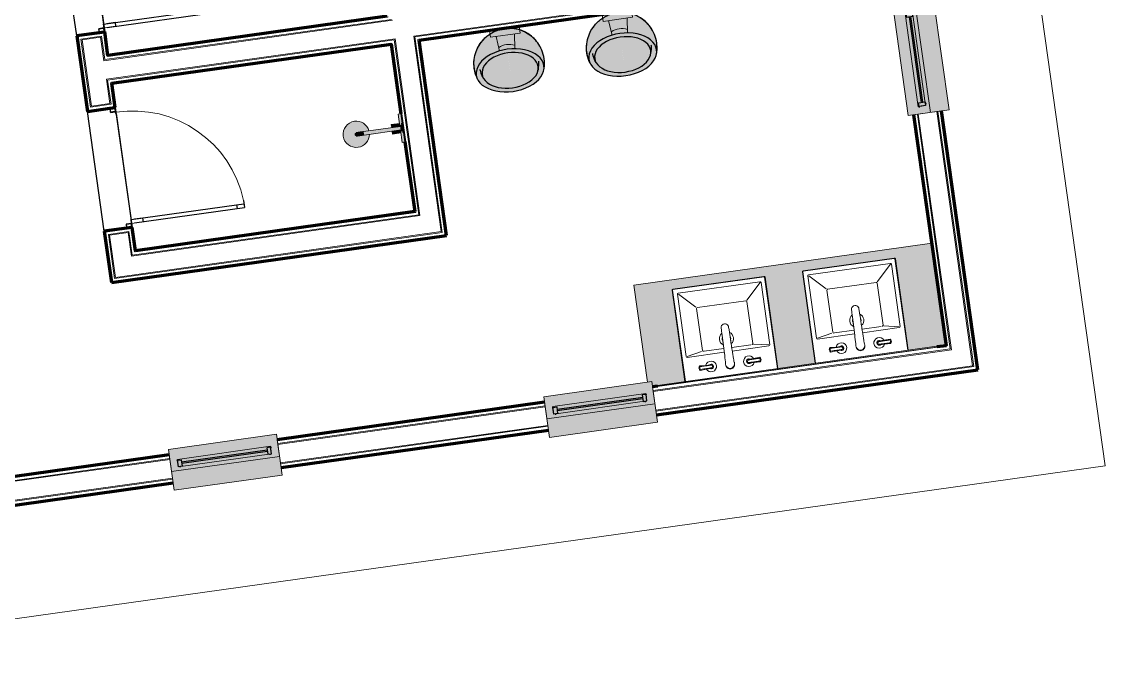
# Model space of a CAD drawing. Extents: x 1450 to 1868, y 82 to 351.
# Drawn here: x 1586.115 to 1590.727, y 210.075 to 212.772 of the extents above; entities that cross this region are included whole.
import ezdxf

# ---------------------------------------------------------------- set-up
doc = ezdxf.new("R2010")
doc.units = 0
doc.header["$LTSCALE"] = 0.5
for name, color, linetype, lineweight in [('A-DOOR', 31, 'CONTINUOUS', 25), ('A-DOOR-FRAM', 31, 'CONTINUOUS', 9), ('A-DOOR-GLAZ', 31, 'CONTINUOUS', 25), ('A-FLOR', 192, 'CONTINUOUS', 9), ('A-GLAZ', 151, 'CONTINUOUS', 9), ('A-WALL', 113, 'CONTINUOUS', 30), ('P-SANR-FIXT', 6, 'CONTINUOUS', 9)]:
    doc.layers.add(name, color=color, linetype=linetype, lineweight=lineweight)

# ---------------------------------------------------------------- blocks, each defined once
blk = doc.blocks.new('Lavatório duplo com espelho - 400 x 500mm 2-3396466-Planta Baixa')
at = {"layer": 'P-SANR-FIXT'}
for points in [[(-651.7, 75), (-625, 75), (-625, 79), (-475, 79), (-474.6, 571.5), (-472, 573), (17.8, 572.9), (20, 570), (20.5, 79), (225, 79), (225.4, 571.5), (228, 573), (717.8, 572.9), (720, 570), (720.5, 79), (875, 79), (875, 75), (925, 75), (925, 625), (-675, 625), (-675, 104), (-651.7, 104)], [(-625, 75), (875, 75), (875, 79), (-625, 79)]]:
    blk.add_hatch(color=256, dxfattribs=at).paths.add_polyline_path(points, flags=0)
for p, q in [((925, 625), (-675, 625)), ((-675, 625), (-675, 104)), ((-477, 80), (-477, 570)), ((-475, 570), (-475, 79)), ((-472, 575), (17, 575)), ((17, 573), (-472, 573)), ((-452, 210), (-452, 545)), ((-447, 550), (-8, 550)), ((-447, 545), (-365.1, 463.1)), ((-8, 545), (-90.3, 462.7)), ((-3, 545), (-3, 210)), ((20, 79), (20, 570)), ((22, 570), (22, 80)), ((223, 80), (223, 570)), ((225, 570), (225, 79)), ((228, 575), (717, 575)), ((717, 573), (228, 573)), ((248, 210), (248, 545)), ((253, 550), (692, 550)), ((253, 545), (334.9, 463.1)), ((692, 545), (609.7, 462.7)), ((697, 545), (697, 210)), ((720, 79), (720, 570)), ((722, 570), (722, 80)), ((-362, 230), (-362, 455)), ((-357, 460), (-97, 460)), ((-92, 230), (-92, 455)), ((338, 230), (338, 455)), ((343, 460), (603, 460)), ((608, 230), (608, 455)), ((-247.4, 250.9), (-247.5, 242)), ((-247.3, 258.6), (-247.4, 250.9)), ((-205.8, 250.9), (-205.8, 258.6)), ((-205.7, 242), (-205.8, 250.9)), ((452.6, 250.9), (452.5, 242)), ((452.7, 258.6), (452.6, 250.9)), ((494.2, 250.9), (494.2, 258.6)), ((494.3, 242), (494.2, 250.9)), ((-447, 210), (-367, 226)), ((-248.1, 205), (-447, 205)), ((-353.5, 225), (-357, 225)), ((-247.6, 225), (-353.5, 225)), ((-103.4, 225), (-205.5, 225)), ((-8, 205), (-205.1, 205)), ((-8, 210), (-87.7, 225.5)), ((253, 210), (333, 226)), ((451.9, 205), (253, 205)), ((346.5, 225), (343, 225)), ((452.4, 225), (346.5, 225)), ((596.6, 225), (494.5, 225)), ((692, 205), (494.9, 205)), ((692, 210), (612.3, 225.5)), ((-388.6, 151.7), (-354.8, 149.4)), ((-354.8, 129.3), (-388.6, 127)), ((-354.8, 149.4), (-330.2, 149.4)), ((-354.8, 129.3), (-330.2, 129.3)), ((-98.3, 149.4), (-123, 149.4)), ((-98.3, 129.3), (-123, 129.3)), ((-64.6, 151.7), (-98.3, 149.4)), ((-98.3, 129.3), (-64.6, 127)), ((311.4, 151.7), (345.2, 149.4)), ((345.2, 129.3), (311.4, 127)), ((345.2, 149.4), (369.8, 149.4)), ((345.2, 129.3), (369.8, 129.3)), ((601.7, 149.4), (577, 149.4)), ((601.7, 129.3), (577, 129.3)), ((635.4, 151.7), (601.7, 149.4)), ((601.7, 129.3), (635.4, 127)), ((-625, 79), (875, 79)), ((-625, 75), (-625, 79)), ((875, 75), (-625, 75)), ((875, 79), (875, 75))]:
    blk.add_line(p, q, dxfattribs=at)
for centre, radius, start, end in [((-472, 570), 5, 90, 180), ((-472, 570), 3, 90, 180), ((-447, 545), 5, 90, 180), ((-8, 545), 5, 0, 90), ((17, 570), 5, 0, 90), ((17, 570), 3, 0, 90), ((228, 570), 5, 90, 180), ((228, 570), 3, 90, 180), ((253, 545), 5, 90, 180), ((692, 545), 5, 0, 90), ((717, 570), 5, 0, 90), ((717, 570), 3, 0, 90), ((-357, 455), 5, 90, 180), ((-97, 455), 5, 0, 90), ((343, 455), 5, 90, 180), ((603, 455), 5, 0, 90), ((-226.6, 332.9), 21.1, 24.474, 155.31988), ((473.4, 332.9), 21.1, 24.474, 155.31988), ((-227, 275), 37.5, 124.18954, 180), ((750.2, 281.4), 997.4, 179.05381, 180.55069), ((-5463.8, 384), 5217.4, 359.05381, 359.30949), ((-9.9, 318.3), 236.9, 176.65536, 179.30949), ((-311.5, 335.9), 65.2, 356.65536, 358.22974), ((-284.2, 337.7), 38, 356.38928, 358.05381), ((-202, 332.5), 44.3, 176.38928, 178.22974), ((-177.1, 334), 69.1, 173.58966, 178.05381), ((-276.1, 334), 69.1, 1.94619, 6.35264), ((-169, 337.7), 38, 181.94619, 183.61072), ((-251.2, 332.5), 44.3, 1.77026, 3.61072), ((-141.7, 335.9), 65.2, 181.77026, 183.34464), ((-443.3, 318.3), 236.9, 0.69051, 3.34464), ((5010.6, 384), 5217.4, 180.69051, 180.94619), ((-1203.3, 281.4), 997.4, 359.44931, 0.94619), ((-227, 275), 37.5, 0, 54.20278), ((473, 275), 37.5, 124.18954, 180), ((1450.2, 281.4), 997.4, 179.05381, 180.55069), ((-4763.8, 384), 5217.4, 359.05381, 359.30949), ((690.1, 318.3), 236.9, 176.65536, 179.30949), ((388.5, 335.9), 65.2, 356.65536, 358.22974), ((415.8, 337.7), 38, 356.38928, 358.05381), ((498, 332.5), 44.3, 176.38928, 178.22974), ((522.9, 334), 69.1, 173.58966, 178.05381), ((423.9, 334), 69.1, 1.94619, 6.35264), ((531, 337.7), 38, 181.94619, 183.61072), ((448.8, 332.5), 44.3, 1.77026, 3.61072), ((558.3, 335.9), 65.2, 181.77026, 183.34464), ((256.7, 318.3), 236.9, 0.69051, 3.34464), ((5710.6, 384), 5217.4, 180.69051, 180.94619), ((-503.3, 281.4), 997.4, 359.44931, 0.94619), ((473, 275), 37.5, 0, 54.20278), ((-227, 275), 37.5, 180, 235.04484), ((-227, 275), 23, 161.58881, 180), ((-227, 275), 23, 180, 198.506), ((-848.6, 230.1), 601, 358.17109, 0.05642), ((169.8, 231.1), 417.4, 178.50101, 180.05642), ((-596.8, 271.5), 349.6, 358.77069, 0.05162), ((-75.9, 260.3), 171.4, 178.77069, 180.56789), ((143.6, 271.5), 349.6, 179.94838, 181.22931), ((-377.3, 260.3), 171.4, 359.43211, 1.22931), ((-623, 231.1), 417.4, 359.94358, 1.49899), ((395.4, 230.1), 601, 179.94358, 181.82891), ((-227, 275), 37.5, 306.53244, 0), ((-227, 275), 23, 0, 12.92122), ((-227, 275), 23, 346.9629, 0), ((473, 275), 37.5, 180, 235.04484), ((473, 275), 23, 161.58881, 180), ((473, 275), 23, 180, 198.506), ((-148.6, 230.1), 601, 358.17109, 0.05642), ((869.8, 231.1), 417.4, 178.50101, 180.05642), ((103.2, 271.5), 349.6, 358.77069, 0.05162), ((624.1, 260.3), 171.4, 178.77069, 180.56789), ((843.6, 271.5), 349.6, 179.94838, 181.22931), ((322.7, 260.3), 171.4, 359.43211, 1.22931), ((77, 231.1), 417.4, 359.94358, 1.49899), ((1095.4, 230.1), 601, 179.94358, 181.82891), ((473, 275), 37.5, 306.53244, 0), ((473, 275), 23, 0, 12.92122), ((473, 275), 23, 346.9629, 0), ((-447, 210), 5, 180, 270), ((-357, 230), 5, 180, 270), ((2932.3, 109.4), 3181.8, 178.17109, 179.03124), ((-3385.5, 109.4), 3181.8, 0.96876, 1.82891), ((-97, 230), 5, 270, 0), ((-8, 210), 5, 270, 360), ((253, 210), 5, 180, 270), ((343, 230), 5, 180, 270), ((3632.3, 109.4), 3181.8, 178.17109, 179.03124), ((-2685.5, 109.4), 3181.8, 0.96876, 1.82891), ((603, 230), 5, 270, 0), ((692, 210), 5, 270, 360), ((-372.7, 138.6), 20.6, 140.55656, 178.01703), ((-372.7, 140.1), 20.6, 181.98297, 219.44344), ((-379.1, 139.4), 9.82, 131.08811, 228.73919), ((-328.2, 139.4), 28.5, 200.60583, 159.39417), ((-328.2, 139.4), 12.4, 234.01699, 125.98301), ((-330.2, 157.6), 8.21, 270, 310), ((-330.2, 121.1), 8.21, 50, 90), ((-221, 143.1), 30.2, 196, 245.65439), ((-370.3, 159.5), 121.3, 353.36191, 1.74085), ((-226.6, 130.8), 16.7, 245.65439, 294.34561), ((-232.2, 143.1), 30.2, 294.34561, 344), ((-82.9, 159.5), 121.3, 178.25915, 186.63809), ((-125, 139.4), 28.5, 20.60583, 339.39417), ((-125, 139.4), 12.4, 54.01699, 305.98301), ((-123, 157.6), 8.21, 230, 270), ((-123, 121.1), 8.21, 90, 130), ((-74, 139.4), 9.82, 311.26081, 48.91189), ((-80.5, 138.6), 20.6, 1.98297, 39.44344), ((-80.5, 140.1), 20.6, 320.55656, 358.01703), ((327.3, 138.6), 20.6, 140.55656, 178.01703), ((327.3, 140.1), 20.6, 181.98297, 219.44344), ((320.9, 139.4), 9.82, 131.08811, 228.73919), ((371.8, 139.4), 28.5, 200.60583, 159.39417), ((371.8, 139.4), 12.4, 234.01699, 125.98301), ((369.8, 157.6), 8.21, 270, 310), ((369.8, 121.1), 8.21, 50, 90), ((479, 143.1), 30.2, 196, 245.65439), ((329.7, 159.5), 121.3, 353.36191, 1.74085), ((473.4, 130.8), 16.7, 245.65439, 294.34561), ((467.8, 143.1), 30.2, 294.34561, 344), ((617.1, 159.5), 121.3, 178.25915, 186.63809), ((575, 139.4), 28.5, 20.60583, 339.39417), ((575, 139.4), 12.4, 54.01699, 305.98301), ((577, 157.6), 8.21, 230, 270), ((577, 121.1), 8.21, 90, 130), ((626, 139.4), 9.82, 311.26081, 48.91189), ((619.5, 138.6), 20.6, 1.98297, 39.44344), ((619.5, 140.1), 20.6, 320.55656, 358.01703), ((-472, 80), 5, 180, 192.72792), ((17, 80), 5, 347.27208, 360), ((228, 80), 5, 180, 192.72792), ((717, 80), 5, 347.27208, 360)]:
    blk.add_arc(centre, radius, start, end, dxfattribs=at)
for centre, start_param, end_param in [((-330.5, 139.4), 1.570796, 4.712389), ((-122.6, 139.4), 4.712389, 7.853982), ((369.5, 139.4), 1.570796, 4.712389), ((577.4, 139.4), 4.712389, 7.853982)]:
    blk.add_ellipse(centre, major_axis=(-9.92, 0), ratio=0.745626, start_param=start_param, end_param=end_param, dxfattribs=at)
for points, knots in [([(-385.6, 146.8), (-379.1, 146.8), (-370.4, 146.9), (-360.4, 146.9), (-353.6, 147), (-347.5, 147), (-341.9, 147), (-337, 147), (-333.3, 146.9), (-331, 146.9), (-330.5, 146.8), (-330.5, 146.8)], [0, 0, 0, 0, 0.2, 0.3, 0.4, 0.5, 0.6, 0.7, 0.8, 0.9, 1, 1, 1, 1]), ([(-385.6, 132), (-379.1, 131.9), (-370.4, 131.8), (-360.4, 131.8), (-353.6, 131.8), (-347.5, 131.7), (-341.9, 131.7), (-337, 131.8), (-333.3, 131.8), (-331, 131.9), (-330.5, 131.9), (-330.5, 132)], [0, 0, 0, 0, 0.2, 0.3, 0.4, 0.5, 0.6, 0.7, 0.8, 0.9, 1, 1, 1, 1]), ([(-249.8, 145.5), (-250.2, 143.2), (-250.6, 138.8), (-249.8, 132.1), (-247.7, 125.8), (-243.3, 118.5), (-235.3, 112), (-224.1, 110.4), (-214, 114.5), (-206.6, 122.6), (-203.2, 131.8), (-202.6, 139.6), (-203, 143.5), (-203.3, 145.5)], [0, 0, 0, 0, 0.066667, 0.133333, 0.2, 0.266667, 0.4, 0.533333, 0.65, 0.766667, 0.883333, 0.941667, 1, 1, 1, 1]), ([(-67.6, 146.8), (-74.1, 146.8), (-82.8, 146.9), (-92.8, 146.9), (-99.5, 147), (-105.7, 147), (-111.2, 147), (-116.2, 147), (-119.9, 146.9), (-122.2, 146.9), (-122.6, 146.8), (-122.6, 146.8)], [0, 0, 0, 0, 0.2, 0.3, 0.4, 0.5, 0.6, 0.7, 0.8, 0.9, 1, 1, 1, 1]), ([(-67.6, 132), (-74.1, 131.9), (-82.8, 131.8), (-92.8, 131.8), (-99.5, 131.8), (-105.7, 131.7), (-111.2, 131.7), (-116.2, 131.8), (-119.9, 131.8), (-122.2, 131.9), (-122.6, 131.9), (-122.6, 132)], [0, 0, 0, 0, 0.2, 0.3, 0.4, 0.5, 0.6, 0.7, 0.8, 0.9, 1, 1, 1, 1]), ([(314.4, 146.8), (320.9, 146.8), (329.6, 146.9), (339.6, 146.9), (346.4, 147), (352.5, 147), (358.1, 147), (363, 147), (366.7, 146.9), (369, 146.9), (369.5, 146.8), (369.5, 146.8)], [0, 0, 0, 0, 0.2, 0.3, 0.4, 0.5, 0.6, 0.7, 0.8, 0.9, 1, 1, 1, 1]), ([(314.4, 132), (320.9, 131.9), (329.6, 131.8), (339.6, 131.8), (346.4, 131.8), (352.5, 131.7), (358.1, 131.7), (363, 131.8), (366.7, 131.8), (369, 131.9), (369.5, 131.9), (369.5, 132)], [0, 0, 0, 0, 0.2, 0.3, 0.4, 0.5, 0.6, 0.7, 0.8, 0.9, 1, 1, 1, 1]), ([(450.2, 145.5), (449.8, 143.2), (449.4, 138.8), (450.2, 132.1), (452.3, 125.8), (456.7, 118.5), (464.7, 112), (475.9, 110.4), (486, 114.5), (493.4, 122.6), (496.8, 131.8), (497.4, 139.6), (497, 143.5), (496.7, 145.5)], [0, 0, 0, 0, 0.066667, 0.133333, 0.2, 0.266667, 0.4, 0.533333, 0.65, 0.766667, 0.883333, 0.941667, 1, 1, 1, 1]), ([(632.4, 146.8), (625.9, 146.8), (617.2, 146.9), (607.2, 146.9), (600.5, 147), (594.3, 147), (588.8, 147), (583.8, 147), (580.1, 146.9), (577.8, 146.9), (577.4, 146.8), (577.4, 146.8)], [0, 0, 0, 0, 0.2, 0.3, 0.4, 0.5, 0.6, 0.7, 0.8, 0.9, 1, 1, 1, 1]), ([(632.4, 132), (625.9, 131.9), (617.2, 131.8), (607.2, 131.8), (600.5, 131.8), (594.3, 131.7), (588.8, 131.7), (583.8, 131.8), (580.1, 131.8), (577.8, 131.9), (577.4, 131.9), (577.4, 132)], [0, 0, 0, 0, 0.2, 0.3, 0.4, 0.5, 0.6, 0.7, 0.8, 0.9, 1, 1, 1, 1])]:
    blk.add_open_spline(points, degree=3, knots=knots, dxfattribs=at)
blk = doc.blocks.new('FDE_H606_MictórioIndividualAutoSifonado - H606_MictórioIndividualAutoSifonado-3444042-Planta Baixa')
at = {"layer": 'P-SANR-FIXT'}
for points in [[(125, 414.8), (77.9, 411), (34.1, 399.7), (-3.5, 381.7), (-32.4, 358.3), (-50.6, 331), (-56.8, 301.7), (-50.6, 272.4), (-32.4, 245.2), (-3.5, 221.7), (34.1, 203.8), (77.9, 192.5), (125, 188.6), (125, 208), (80.7, 212.3), (43.5, 222.8), (11.1, 240.3), (-12.1, 262.8), (-24.1, 288.4), (-24.1, 315.1), (-11.1, 341.6), (11.1, 363.1), (43.5, 380.6), (82.6, 391.7), (125, 395.5)], [(172.1, 411), (125, 414.8), (125, 395.5), (169.3, 391.2), (206.5, 380.6), (238.9, 363.1), (262.2, 340.3), (274.1, 315.1), (274.1, 288.4), (262.1, 262.8), (237.3, 239.5), (206.5, 222.8), (166.8, 211.7), (125, 208), (125, 188.6), (172.1, 192.5), (215.9, 203.8), (253.5, 221.7), (282.4, 245.2), (300.6, 272.4), (306.8, 301.7), (300.6, 331), (282.4, 358.3), (253.5, 381.7), (215.9, 399.7), (176, 410)], [(125, 395.5), (79.8, 390.9), (43.5, 380.6), (11.1, 363.1), (-12.1, 340.7), (-24.1, 315.1), (-24.1, 288.4), (-11.3, 262), (11.1, 240.3), (43.5, 222.8), (82.6, 211.8), (125, 208), (125, 385.7)], [(167.4, 391.7), (125, 395.5), (125.2, 208), (170.4, 212.6), (206.9, 223.1), (238.9, 240.3), (262.4, 263.5), (274.1, 288.4), (274.1, 315.1), (261.9, 340.8), (238.9, 363.1), (206.5, 380.6), (169.3, 391.2)], [(-50.6, 331), (-60.7, 287.9), (-60.9, 247.4), (-55.3, 214.7), (-47.3, 192.9), (-27, 155.7), (-9.8, 134.8), (14.6, 113.7), (36.2, 99.9), (59.9, 89.7), (72.3, 85.2), (92.2, 80.4), (125, 78.6), (125, 188.6), (77.4, 192.6), (34.1, 203.8), (-3.5, 221.7), (-32.4, 245.2), (-50.8, 273.3), (-56.8, 301.7), (-53.1, 319.1)], [(300.6, 331), (306.8, 301.7), (300.6, 272.4), (281.7, 244.6), (253.5, 221.7), (215.9, 203.8), (168.9, 192.2), (125, 188.6), (125, 78.6), (143.2, 78.4), (158.3, 80.5), (180.1, 85.8), (197.9, 92.2), (231.2, 111), (248.4, 124.2), (262.5, 139.8), (268.7, 147.1), (285.9, 169.8), (296.2, 188.8), (305.9, 217.7), (310.8, 241.2), (310.9, 289.9), (303.9, 317.7)]]:
    blk.add_hatch(color=256, dxfattribs=at).paths.add_polyline_path(points, flags=0)
for p, q in [((75.6, 112.8), (84, 192.6)), ((166, 192.6), (174.4, 112.8)), ((45.5, 75), (45.5, 112.8)), ((45.5, 112.8), (204.5, 112.8)), ((204.5, 112.8), (204.5, 75))]:
    blk.add_line(p, q, dxfattribs=at)
at = {"layer": 'P-SANR-FIXT', "lineweight": 25, "flags": 128}
for points in [[(-53.1, 324.4), (-56.4, 313.4), (-59, 301.9), (-60.9, 290.1), (-62.1, 278.2), (-62.5, 266.1), (-62.2, 254), (-61.1, 242), (-59.2, 230.2), (-56.6, 218.7), (-53.4, 207.6), (-49.6, 197), (-45.4, 186.9), (-40.6, 177.4), (-35.6, 168.4), (-30.2, 160), (-24.6, 152.2), (-18.9, 144.9), (-13.1, 138.2), (-7.2, 132.1), (-1.2, 126.4), (4.7, 121.2), (10.6, 116.5), (16.5, 112.1), (22.3, 108.1), (28, 104.5), (33.7, 101.2), (39.2, 98.2), (44.7, 95.5), (50.1, 93.1), (55.4, 90.8), (60.7, 88.8), (65.8, 87), (70.9, 85.4), (75.9, 83.9), (80.9, 82.7), (85.8, 81.6), (90.6, 80.6), (95.4, 79.7), (100.2, 79), (104.9, 78.5), (109.6, 78), (114.2, 77.7), (118.9, 77.5), (123.5, 77.4), (125, 77.4)], [(-21.2, 324.4), (-24.5, 315.5), (-27.2, 306.2), (-29.5, 296.6), (-31.1, 286.7), (-32.1, 276.7), (-32.2, 274.2)], [(303.1, 324.4), (306.4, 313.4), (309, 301.9), (310.9, 290.1), (312.1, 278.2), (312.5, 266.1), (312.2, 254), (311.1, 242), (309.2, 230.2), (306.6, 218.7), (303.4, 207.6), (299.6, 197), (295.4, 186.9), (290.6, 177.4), (285.6, 168.4), (280.2, 160), (274.6, 152.2), (268.9, 144.9), (263.1, 138.2), (257.2, 132.1), (251.2, 126.4), (245.3, 121.2), (239.4, 116.5), (233.5, 112.1), (227.7, 108.1), (222, 104.5), (216.3, 101.2), (210.8, 98.2), (205.3, 95.5), (199.9, 93.1), (194.6, 90.8), (189.3, 88.8), (184.2, 87), (179.1, 85.4), (174.1, 83.9), (169.1, 82.7), (164.2, 81.6), (159.4, 80.6), (154.6, 79.7), (149.8, 79), (145.1, 78.5), (140.4, 78), (135.8, 77.7), (131.1, 77.5), (126.5, 77.4), (125, 77.4)], [(271.2, 324.4), (274.5, 315.5), (277.2, 306.2), (279.5, 296.6), (281.1, 286.7), (282.1, 276.7), (282.2, 274.2)]]:
    blk.add_lwpolyline(points, dxfattribs=at)
at = {"layer": 'P-SANR-FIXT'}
for centre, radius, start, end in [((125, 265.6), 187.5, 162.68953, 244.91015), ((125, 265.6), 187.5, 295.11059, 16.76326), ((125.1, 262.9), 99.8, 244.36878, 269.94959), ((124.9, 262.9), 99.8, 270.05041, 295.63122)]:
    blk.add_arc(centre, radius, start, end, dxfattribs=at)
for major_axis, start_param, end_param in [((-181.8, 0), 4.712389, 7.853982), ((-181.8, 0), 1.570796, 4.712389), ((-150.7, 0), 4.712389, 7.853982), ((-150.7, 0), 1.570796, 4.712389)]:
    blk.add_ellipse((125, 301.7), major_axis=major_axis, ratio=0.622243, start_param=start_param, end_param=end_param, dxfattribs=at)
at = {"layer": 'P-SANR-FIXT', "lineweight": 25}
for major_axis, start_param, end_param in [((-181.8, 0), 4.712389, 7.853982), ((-181.8, 0), 1.570796, 4.712389), ((-150.7, 0), 4.712389, 7.853982), ((-150.7, 0), 1.570796, 4.712389)]:
    blk.add_ellipse((125, 301.7), major_axis=major_axis, ratio=0.622243, start_param=start_param, end_param=end_param, dxfattribs=at)
blk = doc.blocks.new('Porta de Abrir Metálica Veneziana - 60x150cm-3444055-Planta Baixa')
at = {"layer": 'A-DOOR-FRAM', "lineweight": 25}
h = blk.add_hatch(color=256, dxfattribs=at)
h.paths.add_polyline_path([(-226.9, 73), (-259.4, 73), (-259.4, 72), (-237.9, 72)], flags=0)
h.paths.add_polyline_path([(-236.9, 72), (-237.9, 72), (-237.9, 47), (-259.4, 47), (-259.4, 46), (-236.9, 46), (-236.9, 71.8)], flags=0)
h.paths.add_polyline_path([(-226.9, 72), (-226.9, 73), (-234.4, 72), (-227.1, 72)], flags=0)
h = blk.add_hatch(color=256, dxfattribs=at)
h.paths.add_polyline_path([(364.1, 47), (364.1, 72), (384.6, 72), (384.3, 73), (363.1, 73), (363.1, 47)], flags=0)
h.paths.add_polyline_path([(384.6, 46), (384.6, 47), (363.9, 46.9), (363.1, 46), (380.5, 46)], flags=0)
at = {"layer": 'A-DOOR'}
for p, q in [((325.9, 681.4), (363, 681.4)), ((343, 641.4), (343, 681.4)), ((343, 641.4), (363, 641.4)), ((363, 90.7), (363, 681.4)), ((343, 136.7), (343, 93)), ((343, 136.7), (363, 136.7)), ((-259.4, 75), (384.6, 75)), ((-259.4, 75), (384.6, 75)), ((-226.9, 75), (384.6, 75)), ((363, 75), (343, 75))]:
    blk.add_line(p, q, dxfattribs=at)
at = {"layer": 'A-DOOR', "lineweight": 9}
blk.add_line((363, 136.7), (363, 75), dxfattribs=at)
blk.add_arc((366, 82.7), 600, 93.83063, 180.73532, dxfattribs=at)
at = {"layer": 'A-DOOR-FRAM', "lineweight": 25}
for p, q in [((-226.9, 73), (-259.4, 73)), ((-259.4, 73), (-259.4, 72)), ((-259.4, 72), (-237.9, 72)), ((-237.9, 72), (-237.9, 47)), ((-236.9, 46), (-236.9, 72)), ((-236.9, 72), (-226.9, 72)), ((-226.9, 72), (-226.9, 73)), ((384.6, 73), (363.1, 73)), ((363.1, 73), (363.1, 47)), ((364.1, 47), (364.1, 72)), ((364.1, 72), (384.6, 72)), ((384.6, 72), (384.6, 73)), ((-237.9, 47), (-259.4, 47)), ((-259.4, 47), (-259.4, 46)), ((-259.4, 46), (-236.9, 46)), ((363.1, 47), (363.1, 46)), ((363.1, 46), (384.6, 46)), ((384.6, 47), (364.1, 47)), ((384.6, 46), (384.6, 47))]:
    blk.add_line(p, q, dxfattribs=at)
at = {"layer": 'A-DOOR-GLAZ'}
blk.add_line((343, 75), (343, 641.4), dxfattribs=at)
blk = doc.blocks.new('Chuveiro Elétrico - de parede-169925-Planta Baixa')
at = {"layer": 'P-SANR-FIXT'}
h = blk.add_hatch(color=256, dxfattribs=at)
h.paths.add_polyline_path([(76.2, 70.6), (76.2, 84.9), (25.4, 84.4), (25, 81.7), (15.2, 81.3), (14.7, 73.8), (9.4, 73.4), (9.4, 70.6), (74.2, 70.6)], flags=0)
h.paths.add_polyline_path([(-9.4, 70.6), (-9.4, 73.8), (-15.2, 73.9), (-15.2, 81.7), (-25.4, 82.2), (-25.4, 84.9), (-76.2, 84.5), (-76.2, 70.6), (-9.5, 70.6)], flags=0)
for points in [[(25.4, 81.7), (25, 84.9), (-25.4, 84.9), (-25, 81.7), (24.5, 81.7)], [(15.2, 73.8), (14.7, 81.7), (-15.2, 81.3), (-14.7, 73.8), (14.7, 73.8)], [(9.4, -124.7), (9.1, 73.8), (-9.4, 73.6), (-9.1, -124.7), (9.1, -124.7)], [(67.1, -183.5), (69.5, -165.5), (67.1, -147.4), (60.1, -130.5), (49, -116.1), (34.5, -105), (17.7, -98), (9.4, -96.9), (9.1, -167.6), (7.1, -171.2), (5.4, -172.8), (3.4, -173.8), (1.5, -174.3), (-2.1, -174.3), (-3.9, -173.6), (-5.6, -172.6), (-7.8, -170.3), (-8.6, -168.6), (-9.3, -165.6), (-9.4, -161.2), (-9.4, -96.8), (-19.5, -98.4), (-35.3, -105), (-49.8, -116.1), (-60.9, -130.5), (-67.9, -147.4), (-70.2, -165.5), (-67.9, -183.5), (-60.9, -200.4), (-49.8, -214.8), (-35.3, -225.9), (-18.5, -232.9), (-0.4, -235.3), (17.7, -232.9), (34.5, -225.9), (49, -214.8), (60.1, -200.4), (66.8, -184.1)], [(9.1, -167.6), (9.4, -158.6), (9.1, -124.7), (-9.4, -124.7), (-9.1, -167.6), (-7.2, -171), (-5.6, -172.6), (-3.9, -173.6), (-1.1, -174.4), (1.6, -174.3), (3.4, -173.8), (6.3, -172), (7.1, -171.2), (8.5, -168.9)]]:
    blk.add_hatch(color=256, dxfattribs=at).paths.add_polyline_path(points, flags=0)
h = blk.add_hatch(color=256, dxfattribs=at)
h.paths.add_polyline_path([(25.4, 26.2), (25.4, 70.6), (9.4, 70.2), (9.4, 26.2), (24.5, 26.2)], flags=0)
h.paths.add_polyline_path([(-9.4, 26.2), (-9.8, 70.6), (-25.4, 70.6), (-25.4, 26.2), (-11.4, 26.2)], flags=0)
for p, q in [((-76.2, 84.9), (-76.2, 70.6)), ((-9.5, 70.6), (-76.2, 70.6)), ((-75.9, 84.9), (-25.6, 84.9)), ((-25.4, 84.9), (-25.4, 81.7)), ((-25.4, 84.9), (25.4, 84.9)), ((25.4, 81.7), (-25.4, 81.7)), ((-25.4, 70.6), (-25.4, 26.2)), ((-15.2, 81.7), (-15.2, 73.8)), ((15.2, 73.8), (-15.2, 73.8)), ((-9.4, 73.8), (-9.4, -124.7)), ((9.4, -124.7), (9.4, 73.8)), ((76.2, 70.6), (9.5, 70.6)), ((15.2, 73.8), (15.2, 81.7)), ((25.4, 81.7), (25.4, 84.9)), ((25.4, 26.2), (25.4, 70.6)), ((25.6, 84.9), (75.9, 84.9)), ((76.2, 70.6), (76.2, 84.9)), ((-9.4, 26.2), (-25.4, 26.2)), ((25.4, 26.2), (9.4, 26.2))]:
    blk.add_line(p, q, dxfattribs=at)
at = {"layer": 'P-SANR-FIXT', "flags": 128}
for points in [[(-9.4, -124.7), (-9.4, -126.3), (-9.4, -128), (-9.4, -129.6), (-9.4, -131.2), (-9.4, -132.8), (-9.4, -134.3), (-9.4, -135.9), (-9.4, -137.4), (-9.4, -139), (-9.4, -140.5), (-9.4, -141.9), (-9.4, -143.4), (-9.4, -144.8), (-9.4, -146.2), (-9.4, -147.5), (-9.4, -148.9), (-9.4, -150.1), (-9.4, -151.4), (-9.4, -152.6), (-9.4, -153.7), (-9.4, -154.8), (-9.4, -155.9), (-9.4, -156.9), (-9.4, -157.8), (-9.4, -158.7), (-9.4, -159.6), (-9.4, -160.4), (-9.4, -161.1), (-9.4, -161.8), (-9.4, -162.4), (-9.4, -162.9), (-9.4, -163.4), (-9.4, -163.9), (-9.4, -164.2), (-9.4, -164.5), (-9.4, -164.8), (-9.4, -165), (-9.4, -165.1), (-9.4, -165.1), (-9.4, -165.1)], [(9.4, -165.1), (9.4, -165.1), (9.4, -165), (9.4, -164.8), (9.4, -164.6), (9.4, -164.3), (9.4, -164), (9.4, -163.6), (9.4, -163.1), (9.4, -162.5), (9.4, -161.9), (9.4, -161.3), (9.4, -160.6), (9.4, -159.8), (9.4, -159), (9.4, -158.1), (9.4, -157.1), (9.4, -156.1), (9.4, -155.1), (9.4, -154), (9.4, -152.9), (9.4, -151.7), (9.4, -150.5), (9.4, -149.2), (9.4, -147.9), (9.4, -146.6), (9.4, -145.2), (9.4, -143.8), (9.4, -142.3), (9.4, -140.9), (9.4, -139.4), (9.4, -137.8), (9.4, -136.3), (9.4, -134.8), (9.4, -133.2), (9.4, -131.6), (9.4, -130), (9.4, -128.4), (9.4, -126.8), (9.4, -125.2), (9.4, -124.7)]]:
    blk.add_lwpolyline(points, dxfattribs=at)
at = {"layer": 'P-SANR-FIXT'}
for centre, radius, start, end in [((-0.4, -165.5), 69.9, 97.47359, 180), ((-0.4, -165.5), 69.9, 360, 81.87828), ((-0.4, -165.5), 69.9, 180, 360), ((0, -165.1), 9.4, 345, 360), ((0, -165.1), 9.4, 360, 5.36273)]:
    blk.add_arc(centre, radius, start, end, dxfattribs=at)
blk = doc.blocks.new('Janela Maxim-air - 1 Módulo - Janela Metálica 50x60cm-3413722-Planta Baixa')
at = {"layer": 'A-GLAZ'}
h = blk.add_hatch(color=256, dxfattribs=at)
h.paths.add_polyline_path([(290, 115), (-290, 115), (-290, -104), (290, -104), (290, 75)], flags=0)
h.paths.add_polyline_path([(250, -5.1), (250, -45.1), (-250, -45.1), (-250, -40.5), (-250, -40.5), (-249.9, -5.1), (247.1, -5.1)], flags=0)
for points in [[(250, -5.1), (-250, -5.1), (-250, -45.1), (250, -45.1), (250, -13.9)], [(-250, -5.5), (-250, -5.5), (-250, -22.3)]]:
    blk.add_hatch(color=256, dxfattribs=at).paths.add_polyline_path(points, flags=0)
for p, q in [((290, 115), (-290, 115)), ((-290, 115), (-290, -104)), ((-290, 75), (-290, -75)), ((290, -104), (290, 115)), ((290, 75), (290, -75)), ((-290, 15), (290, 15)), ((-250, -45.1), (-250, -5.1)), ((-250, -5.1), (250, -5.1)), ((250, -45.1), (-250, -45.1)), ((250, -5.1), (250, -45.1)), ((-290, -104), (290, -104))]:
    blk.add_line(p, q, dxfattribs=at)
at = {"layer": 'A-GLAZ', "lineweight": 25}
for p, q in [((-250, -40.5), (-255, -40.5)), ((-250, -5.5), (-250, -40.5)), ((-230, -5.5), (-250, -5.5)), ((-250, -40.5), (-230, -40.5)), ((-240, -5.5), (-240, -0.5)), ((-230, -40.5), (-230, -5.5)), ((-230, -19.5), (230, -19.5)), ((-230, -26.5), (230, -26.5)), ((230, -40.5), (230, -5.5)), ((230, -5.5), (250, -5.5)), ((250, -40.5), (230, -40.5)), ((240, -0.5), (240, -5.5)), ((250, -5.5), (250, -40.5)), ((250, -40.5), (255, -40.5))]:
    blk.add_line(p, q, dxfattribs=at)
blk = doc.blocks.new('Janela Maxim-air - 1 Módulo - Janela Metálica 50x60cm-V79-Planta Baixa')
at = {"layer": 'A-GLAZ'}
h = blk.add_hatch(color=256, dxfattribs=at)
h.paths.add_polyline_path([(-290, 115), (-290, -104), (290, -104), (290, 115), (-249.6, 115)], flags=0)
h.paths.add_polyline_path([(-250, -5.1), (250, -5.5), (250, -45.1), (-250, -45.1), (-250, -40.5), (-250, -40.5), (-250, -5.5)], flags=0)
blk.add_hatch(color=256, dxfattribs=at).paths.add_polyline_path([(-250, -5.1), (-250, -45.1), (250, -45.1), (250, -5.1)], flags=0)
for p, q in [((290, 115), (-290, 115)), ((-290, 115), (-290, -104)), ((-290, 75), (-290, -75)), ((290, -104), (290, 115)), ((290, 75), (290, -75)), ((-290, 15), (290, 15)), ((-250, -45.1), (-250, -5.1)), ((-250, -5.1), (250, -5.1)), ((250, -45.1), (-250, -45.1)), ((250, -5.1), (250, -45.1)), ((-290, -104), (290, -104))]:
    blk.add_line(p, q, dxfattribs=at)
at = {"layer": 'A-GLAZ', "lineweight": 25}
for p, q in [((-250, -40.5), (-255, -40.5)), ((-250, -5.5), (-250, -40.5)), ((-230, -5.5), (-250, -5.5)), ((-250, -40.5), (-230, -40.5)), ((-240, -5.5), (-240, -0.5)), ((-230, -40.5), (-230, -5.5)), ((-230, -19.5), (230, -19.5)), ((-230, -26.5), (230, -26.5)), ((230, -40.5), (230, -5.5)), ((230, -5.5), (250, -5.5)), ((250, -40.5), (230, -40.5)), ((240, -0.5), (240, -5.5)), ((250, -5.5), (250, -40.5)), ((250, -40.5), (255, -40.5))]:
    blk.add_line(p, q, dxfattribs=at)

msp = doc.modelspace()

# ---------------------------------------------------------------- linework, layer by layer
at = {"layer": 'A-FLOR'}
for p, q in [((1590.7269, 210.8825), (1589.2127, 221.6563)), ((1584.9835, 210.0753), (1590.7269, 210.8825))]:
    msp.add_line(p, q, dxfattribs=at)
at = {"layer": 'A-WALL'}
for p, q in [((1586.397, 213.2387), (1586.4687, 212.7285)), ((1586.3498, 212.7118), (1586.2781, 213.222)), ((1586.5139, 212.4069), (1586.5856, 211.8967)), ((1586.4667, 211.88), (1586.395, 212.3902))]:
    msp.add_line(p, q, dxfattribs=at)
at = {"layer": 'A-WALL', "lineweight": 9}
for p, q in [((1588.9722, 212.8776), (1587.7839, 212.7106)), ((1588.9767, 212.8742), (1587.7884, 212.7072)), ((1588.9903, 212.864), (1587.802, 212.697)), ((1586.4657, 212.6061), (1587.6936, 212.7787)), ((1586.4691, 212.6107), (1587.689, 212.7821)), ((1586.4793, 212.6242), (1587.6755, 212.7923)), ((1586.4653, 212.724), (1586.3544, 212.7084)), ((1586.3544, 212.7084), (1586.3984, 212.3947)), ((1586.455, 212.7105), (1586.3679, 212.6982)), ((1586.3679, 212.6982), (1586.4087, 212.4083)), ((1586.4516, 212.706), (1586.3724, 212.6948)), ((1586.3724, 212.6948), (1586.4121, 212.4128)), ((1586.4657, 212.6061), (1586.4516, 212.706)), ((1586.4691, 212.6107), (1586.455, 212.7105)), ((1586.4793, 212.6242), (1586.4653, 212.724)), ((1586.4768, 212.5269), (1587.7047, 212.6995)), ((1586.4813, 212.5235), (1587.7013, 212.695)), ((1586.4949, 212.5133), (1587.6911, 212.6814)), ((1587.6911, 212.6814), (1587.7924, 211.9605)), ((1587.7013, 212.695), (1587.8059, 211.9503)), ((1587.7047, 212.6995), (1587.8105, 211.9469)), ((1587.7839, 212.7106), (1587.9008, 211.8788)), ((1587.7884, 212.7072), (1587.9053, 211.8754)), ((1587.802, 212.697), (1587.9189, 211.8652)), ((1586.4913, 212.4239), (1586.4768, 212.5269)), ((1586.4958, 212.4205), (1586.4813, 212.5235)), ((1586.5093, 212.4103), (1586.4949, 212.5133)), ((1586.3984, 212.3947), (1586.5093, 212.4103)), ((1586.4087, 212.4083), (1586.4958, 212.4205)), ((1586.4121, 212.4128), (1586.4913, 212.4239)), ((1589.9152, 212.376), (1590.0533, 211.3929)), ((1589.927, 212.3777), (1590.0673, 211.3795)), ((1589.931, 212.3782), (1590.0718, 211.3761)), ((1590.0102, 212.3894), (1590.1622, 211.308)), ((1590.0142, 212.3899), (1590.1667, 211.3046)), ((1590.0292, 212.392), (1590.184, 211.2909)), ((1587.8105, 211.9469), (1586.5826, 211.7743)), ((1587.8059, 211.9503), (1586.586, 211.7789)), ((1587.7924, 211.9605), (1586.5962, 211.7924)), ((1586.5822, 211.8922), (1586.4713, 211.8766)), ((1586.4713, 211.8766), (1586.5009, 211.6659)), ((1586.5719, 211.8787), (1586.4848, 211.8664)), ((1586.4848, 211.8664), (1586.5111, 211.6795)), ((1586.5685, 211.8742), (1586.4893, 211.863)), ((1586.4893, 211.863), (1586.5145, 211.684)), ((1587.9189, 211.8652), (1586.5009, 211.6659)), ((1587.9053, 211.8754), (1586.5111, 211.6795)), ((1587.9008, 211.8788), (1586.5145, 211.684)), ((1586.5826, 211.7743), (1586.5685, 211.8742)), ((1586.586, 211.7789), (1586.5719, 211.8787)), ((1586.5962, 211.7924), (1586.5822, 211.8922)), ((1590.0533, 211.3929), (1588.8003, 211.2168)), ((1590.0493, 211.3931), (1590.0494, 211.3923)), ((1590.0673, 211.3795), (1588.8025, 211.2018)), ((1590.0718, 211.3761), (1588.803, 211.1978)), ((1590.1622, 211.308), (1588.8142, 211.1186)), ((1590.1667, 211.3046), (1588.8147, 211.1146)), ((1590.1826, 211.3068), (1590.1818, 211.3067)), ((1590.1847, 211.2918), (1588.8168, 211.0996)), ((1588.3409, 211.1522), (1587.2028, 210.9923)), ((1588.343, 211.1372), (1587.2049, 210.9772)), ((1588.3436, 211.1332), (1587.2054, 210.9733)), ((1588.3547, 211.054), (1587.2166, 210.894)), ((1588.3552, 211.05), (1587.2171, 210.8901)), ((1588.3574, 211.035), (1587.2192, 210.875)), ((1586.7433, 210.9277), (1585.3754, 210.7355)), ((1586.7454, 210.9127), (1585.3776, 210.7204)), ((1586.746, 210.9087), (1585.3781, 210.7165)), ((1586.7571, 210.8295), (1585.3893, 210.6372)), ((1586.7577, 210.8255), (1585.3898, 210.6333)), ((1586.7598, 210.8105), (1585.3919, 210.6182))]:
    msp.add_line(p, q, dxfattribs=at)
at = {"layer": 'A-WALL', "lineweight": 70}
for p, q in [((1587.8065, 212.6936), (1588.9948, 212.8606)), ((1587.671, 212.7957), (1586.4827, 212.6287)), ((1586.4457, 212.7253), (1586.3498, 212.7118)), ((1586.4663, 212.7282), (1586.4465, 212.7254)), ((1586.4687, 212.7285), (1586.4671, 212.7283)), ((1586.4827, 212.6287), (1586.4687, 212.7285)), ((1586.3498, 212.7118), (1586.395, 212.3902)), ((1587.9234, 211.8618), (1587.8065, 212.6936)), ((1586.4994, 212.5099), (1587.6877, 212.6769)), ((1587.6877, 212.6769), (1587.7294, 212.3801)), ((1586.5139, 212.4069), (1586.4994, 212.5099)), ((1586.395, 212.3902), (1586.4909, 212.4037)), ((1586.4917, 212.4038), (1586.5115, 212.4066)), ((1586.5123, 212.4067), (1586.5139, 212.4069)), ((1589.9112, 212.3754), (1590.0493, 211.3931)), ((1590.1848, 211.291), (1590.03, 212.3921)), ((1587.7462, 212.2607), (1587.7879, 211.9639)), ((1587.7879, 211.9639), (1586.5996, 211.7969)), ((1586.5832, 211.8964), (1586.5634, 211.8936)), ((1586.5856, 211.8967), (1586.584, 211.8965)), ((1586.5996, 211.7969), (1586.5856, 211.8967)), ((1586.5626, 211.8935), (1586.4667, 211.88)), ((1586.4667, 211.88), (1586.4975, 211.6614)), ((1586.4975, 211.6614), (1587.9234, 211.8618)), ((1590.0493, 211.3931), (1590.0096, 211.3876)), ((1588.8169, 211.0988), (1590.1848, 211.291)), ((1588.8214, 211.2206), (1588.8002, 211.2176)), ((1588.3408, 211.153), (1587.2027, 210.9931)), ((1587.2194, 210.8742), (1588.3575, 211.0342)), ((1586.7432, 210.9285), (1585.3753, 210.7363)), ((1585.392, 210.6174), (1586.7599, 210.8097))]:
    msp.add_line(p, q, dxfattribs=at)

# ---------------------------------------------------------------- block references
at = {"layer": 'A-DOOR', "xscale": 0.0007999752940811874, "yscale": 0.0007999752940811874, "zscale": 0.0007999752940811874, "rotation": 277.9999999999991}
for p in [(1586.3664, 213.0248), (1586.4833, 212.193)]:
    msp.add_blockref('Porta de Abrir Metálica Veneziana - 60x150cm-3444055-Planta Baixa', p, dxfattribs=at)
at = {"layer": 'A-GLAZ'}
for name, p, xscale, yscale, zscale, rotation in [('Janela Maxim-air - 1 Módulo - Janela Metálica 50x60cm-V79-Planta Baixa', (1589.9383, 212.6135), 0.0007999752940811876, 0.0007999752940811876, 0.0007999752940811876, 277.9999999999992), ('Janela Maxim-air - 1 Módulo - Janela Metálica 50x60cm-3413722-Planta Baixa', (1588.5789, 211.1259), 0.0007999752940811873, 0.0007999752940811873, 0.0007999752940811873, 187.9999999999987), ('Janela Maxim-air - 1 Módulo - Janela Metálica 50x60cm-3413722-Planta Baixa', (1586.9813, 210.9014), 0.0007999752940811873, 0.0007999752940811873, 0.0007999752940811873, 187.9999999999987)]:
    msp.add_blockref(name, p, dxfattribs=dict(at, xscale=xscale, yscale=yscale, zscale=zscale, rotation=rotation))
at = {"layer": 'P-SANR-FIXT'}
for name, p, xscale, yscale, zscale, rotation in [('FDE_H606_MictórioIndividualAutoSifonado - H606_MictórioIndividualAutoSifonado-3444042-Planta Baixa', (1588.7388, 212.8852), 0.0007999752940811879, 0.0007999752940811879, 0.0007999752940811879, 187.9999999999987), ('FDE_H606_MictórioIndividualAutoSifonado - H606_MictórioIndividualAutoSifonado-3444042-Planta Baixa', (1588.2596, 212.8179), 0.0007999752940811879, 0.0007999752940811879, 0.0007999752940811879, 187.9999999999987), ('Chuveiro Elétrico - de parede-169925-Planta Baixa', (1587.6705, 212.311), 0.0007999752940811876, 0.0007999752940811876, 0.0007999752940811876, 277.9999999999992), ('Lavatório duplo com espelho - 400 x 500mm 2-3396466-Planta Baixa', (1589.3248, 211.2307), 0.0007999752940811882, 0.0007999752940811882, 0.0007999752940811882, 7.999999999999033)]:
    msp.add_blockref(name, p, dxfattribs=dict(at, xscale=xscale, yscale=yscale, zscale=zscale, rotation=rotation))

doc.saveas('drawing.dxf')
